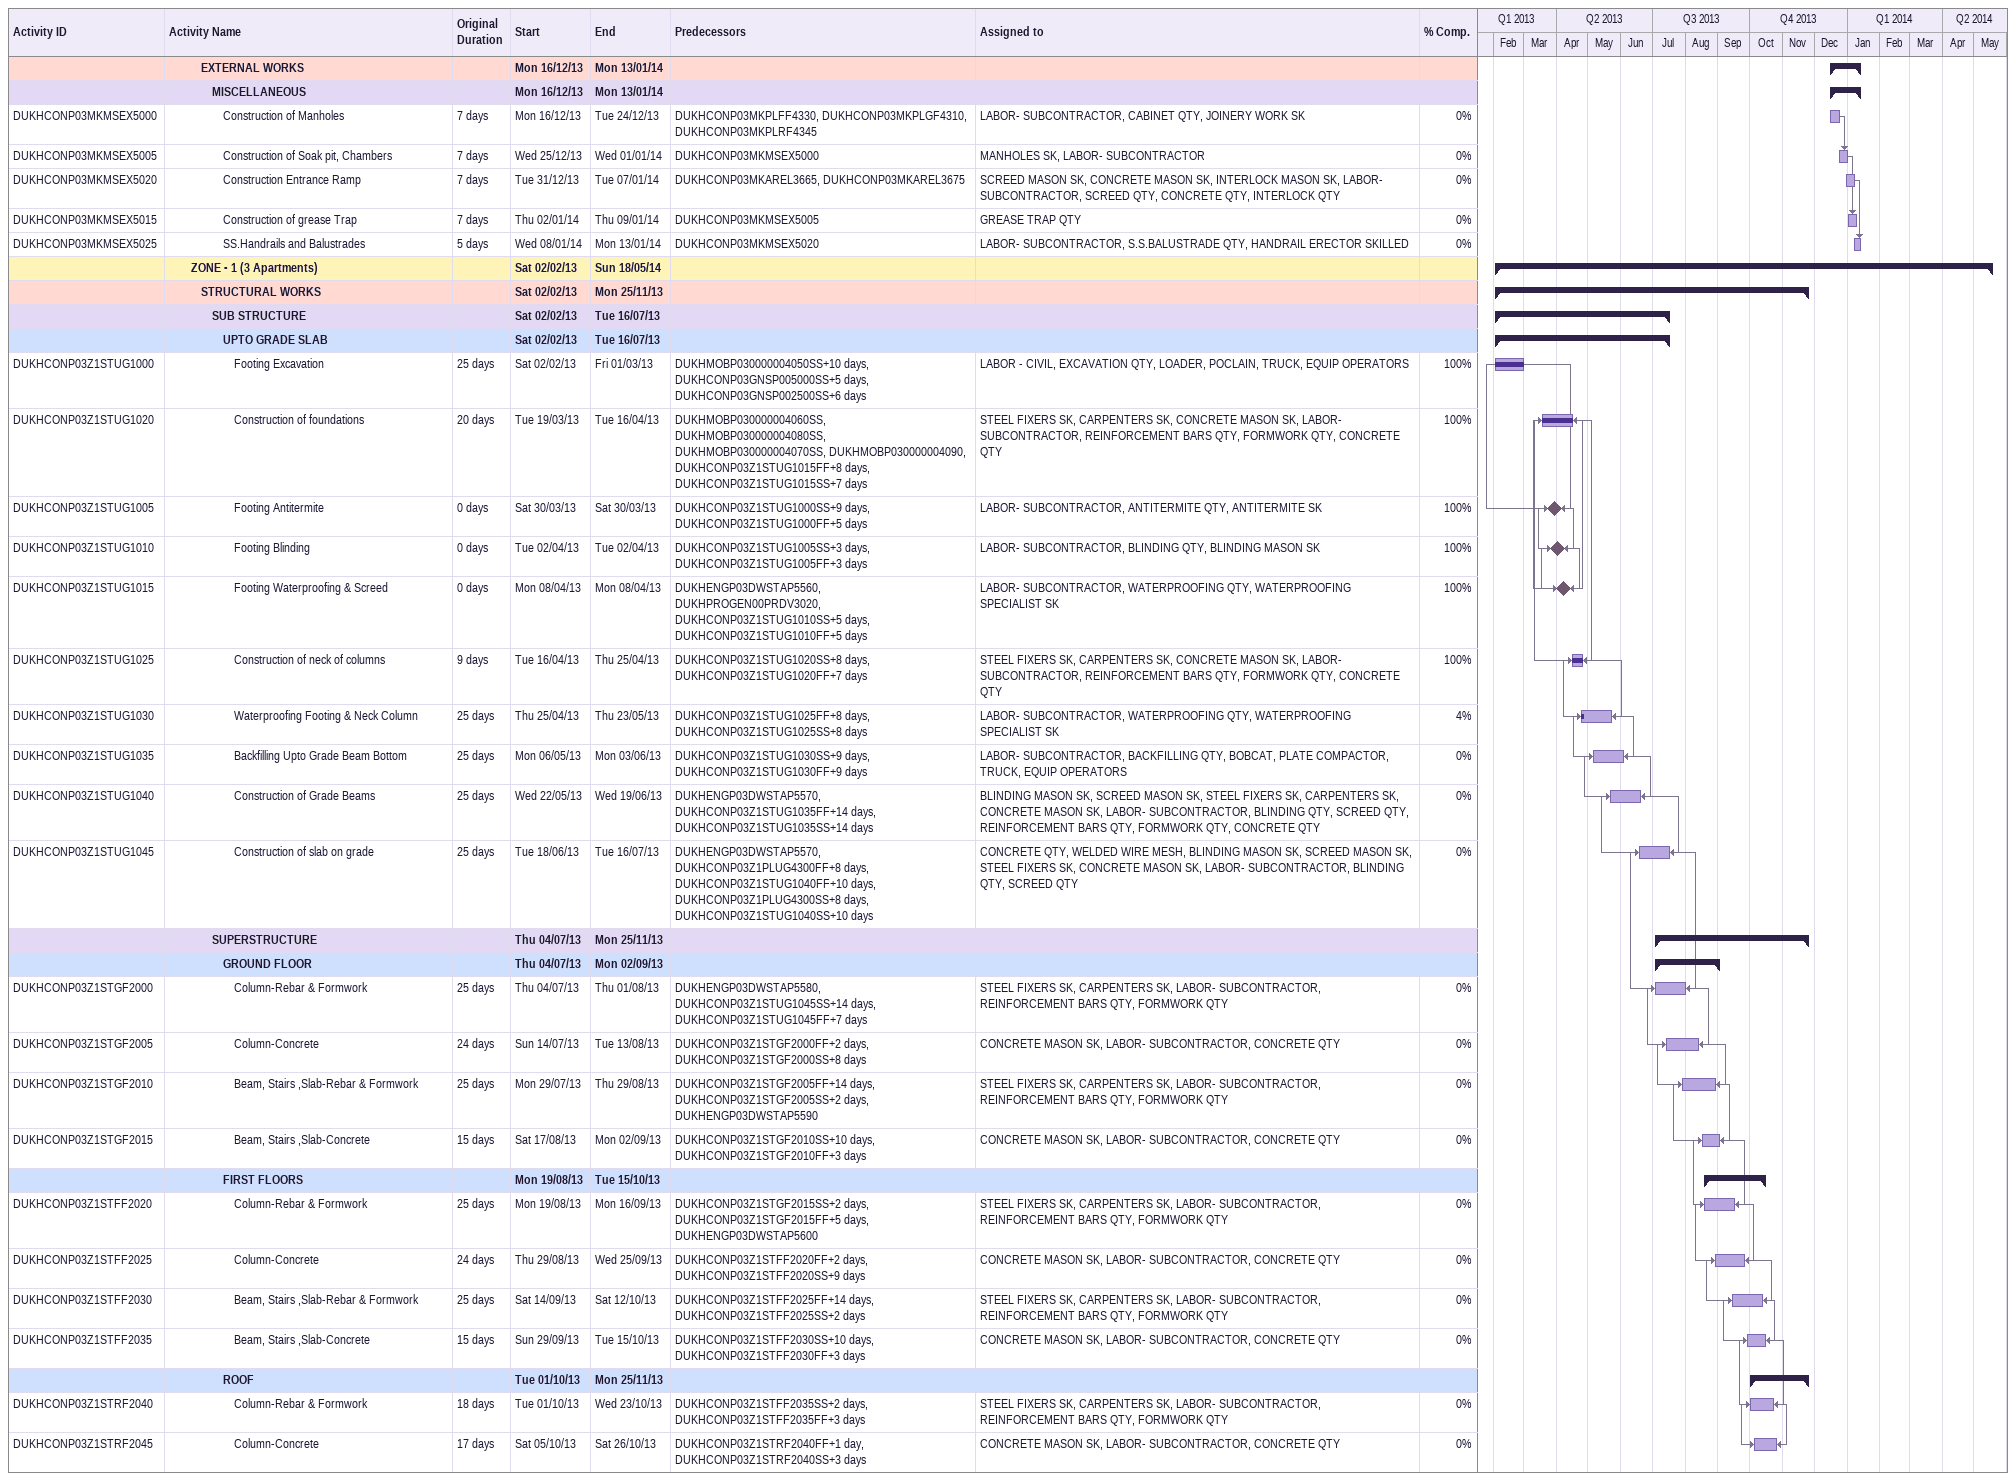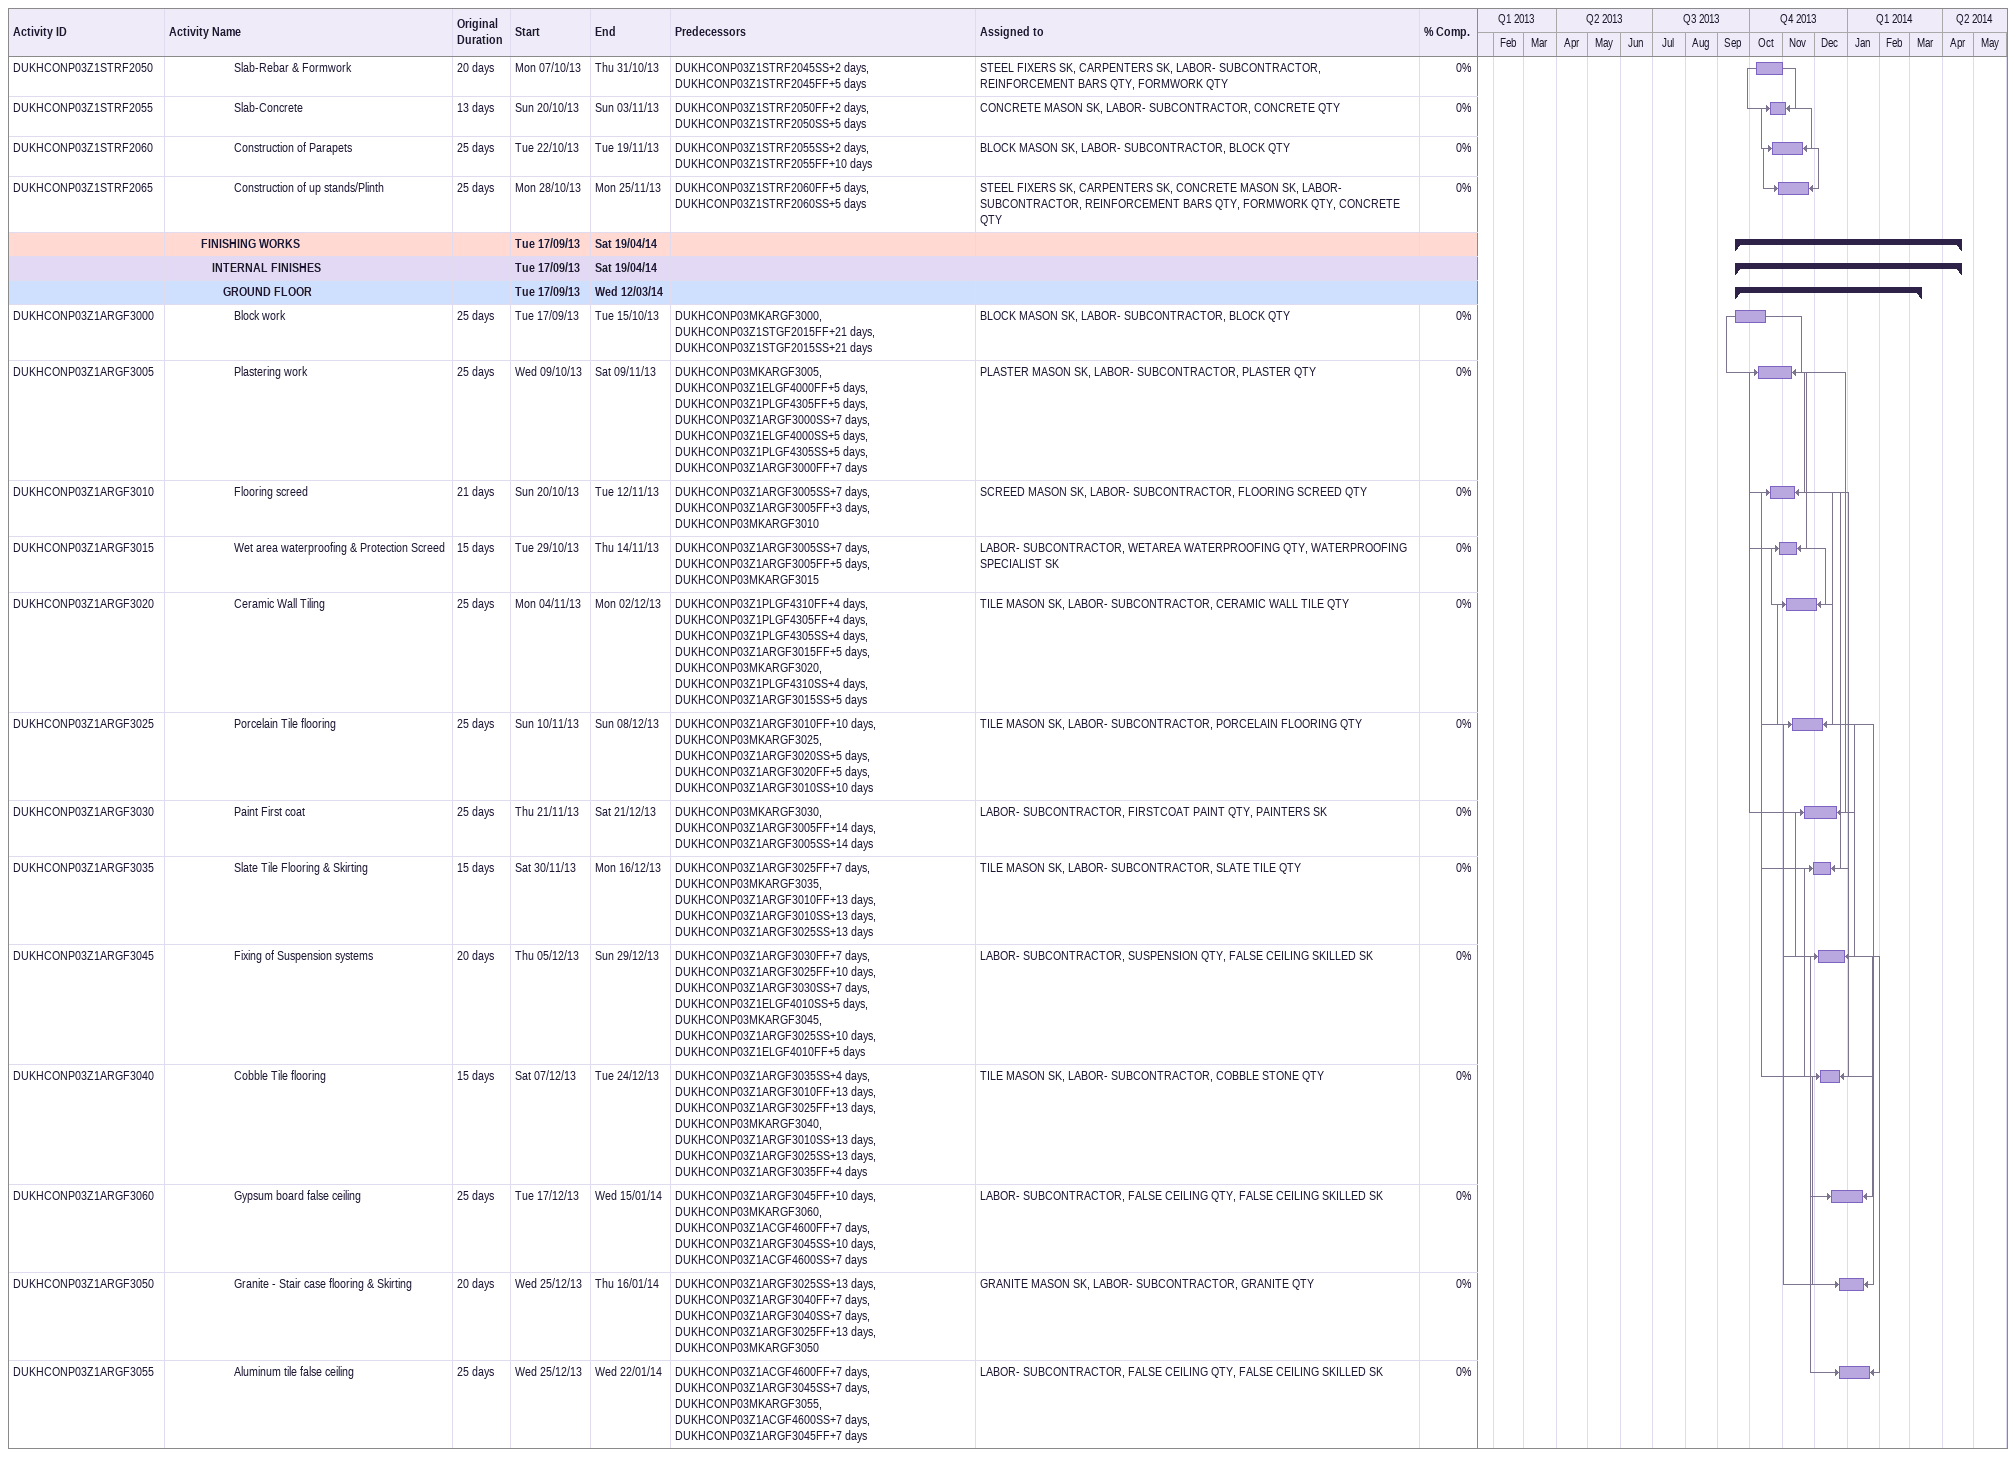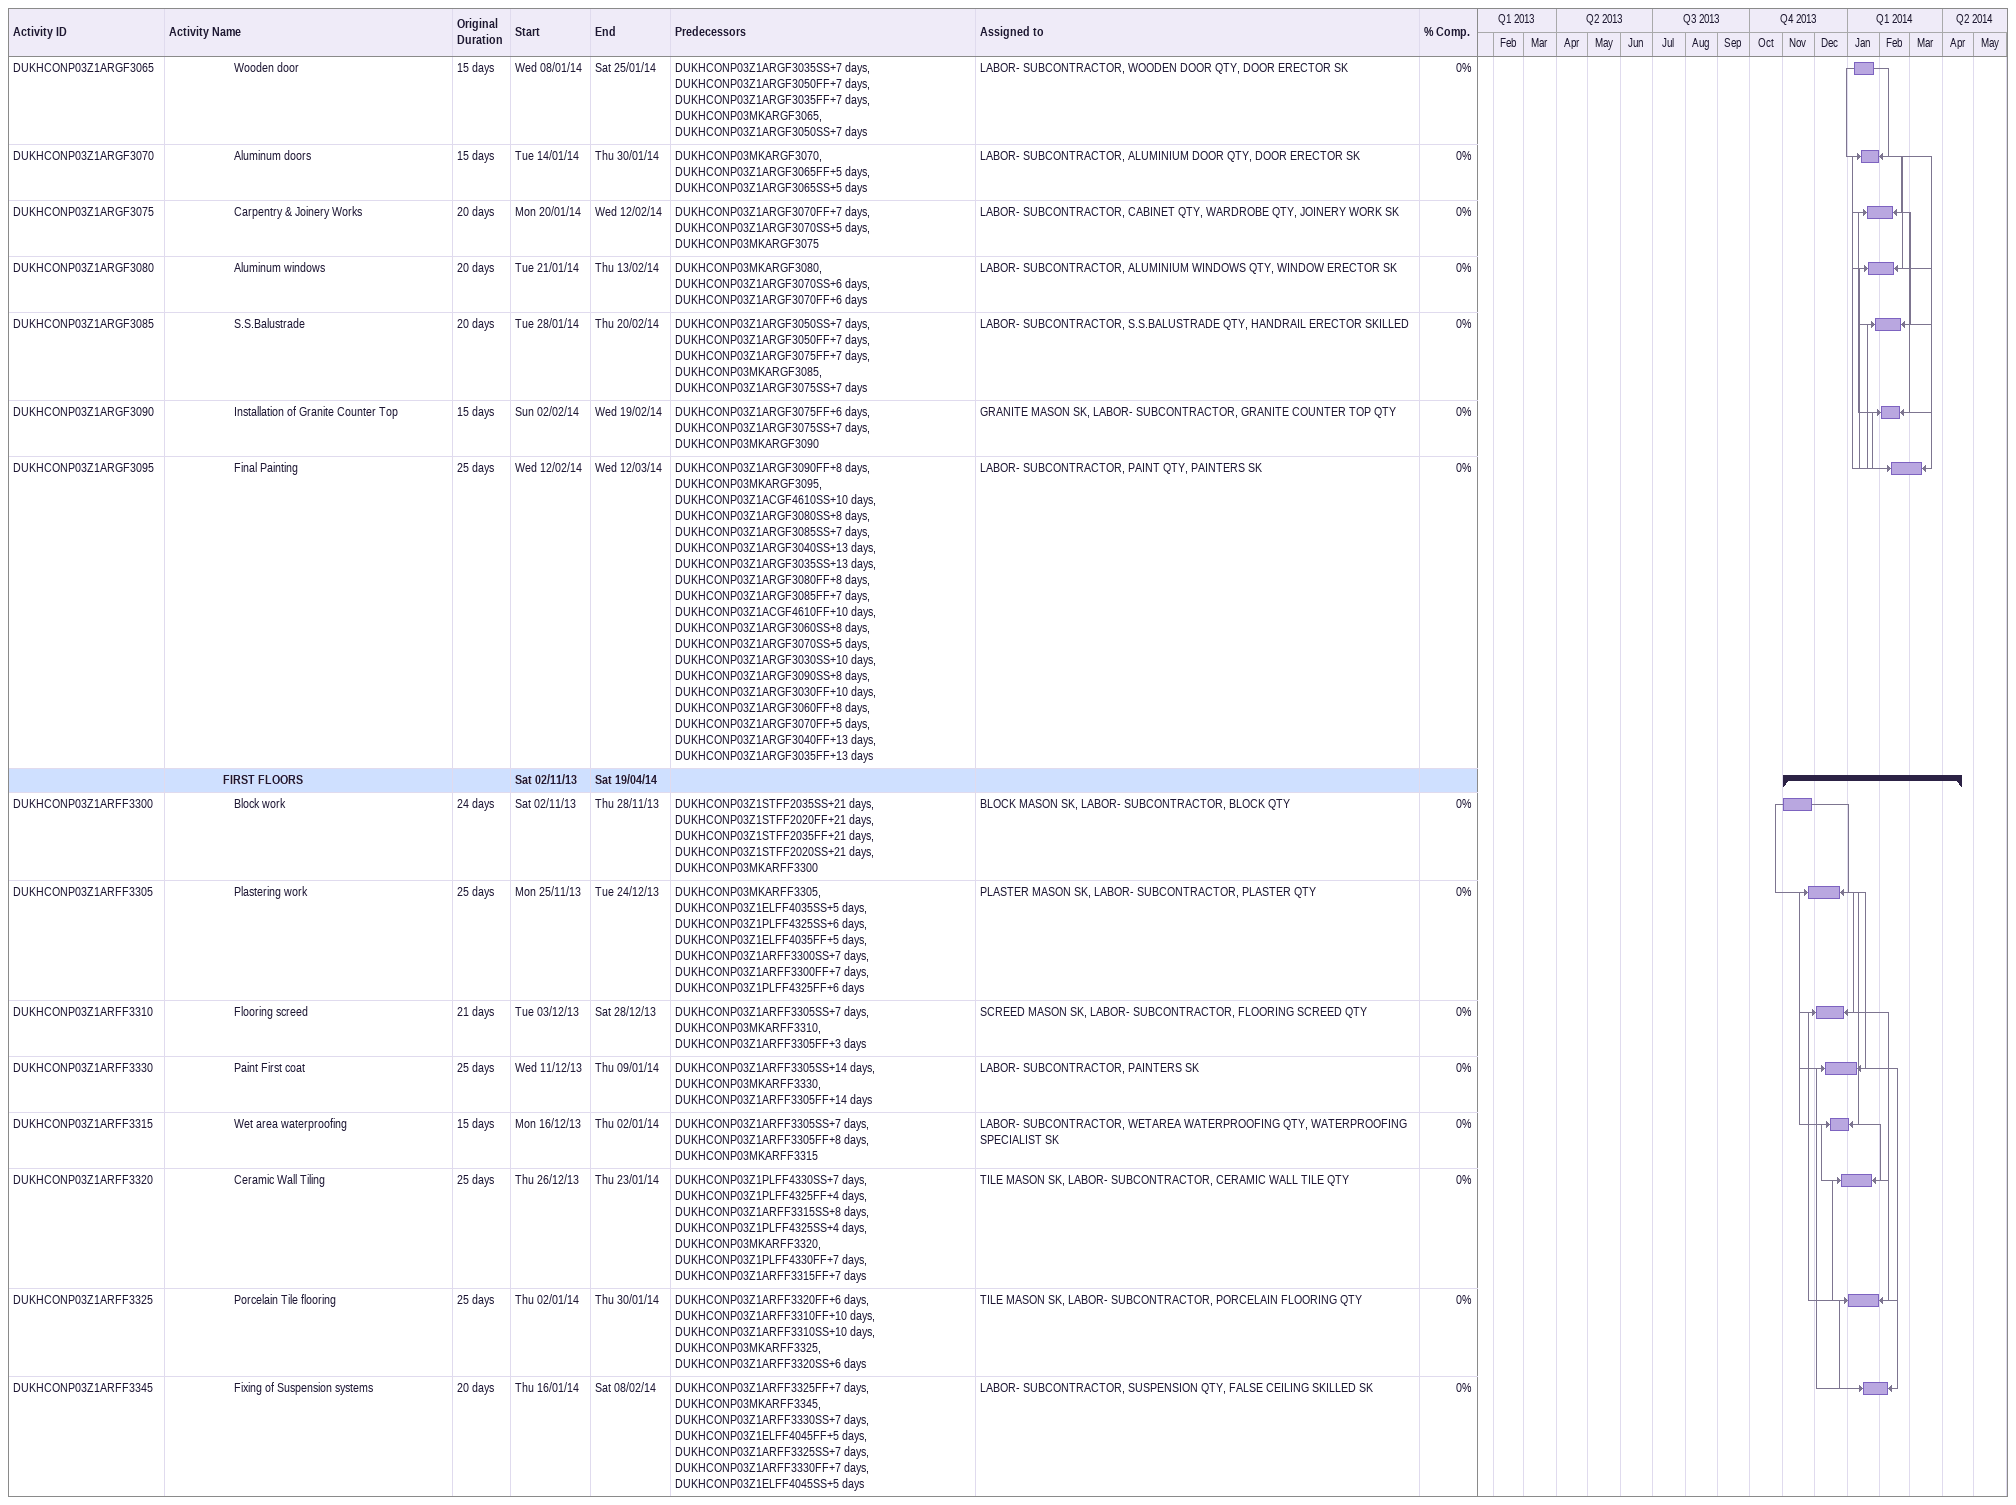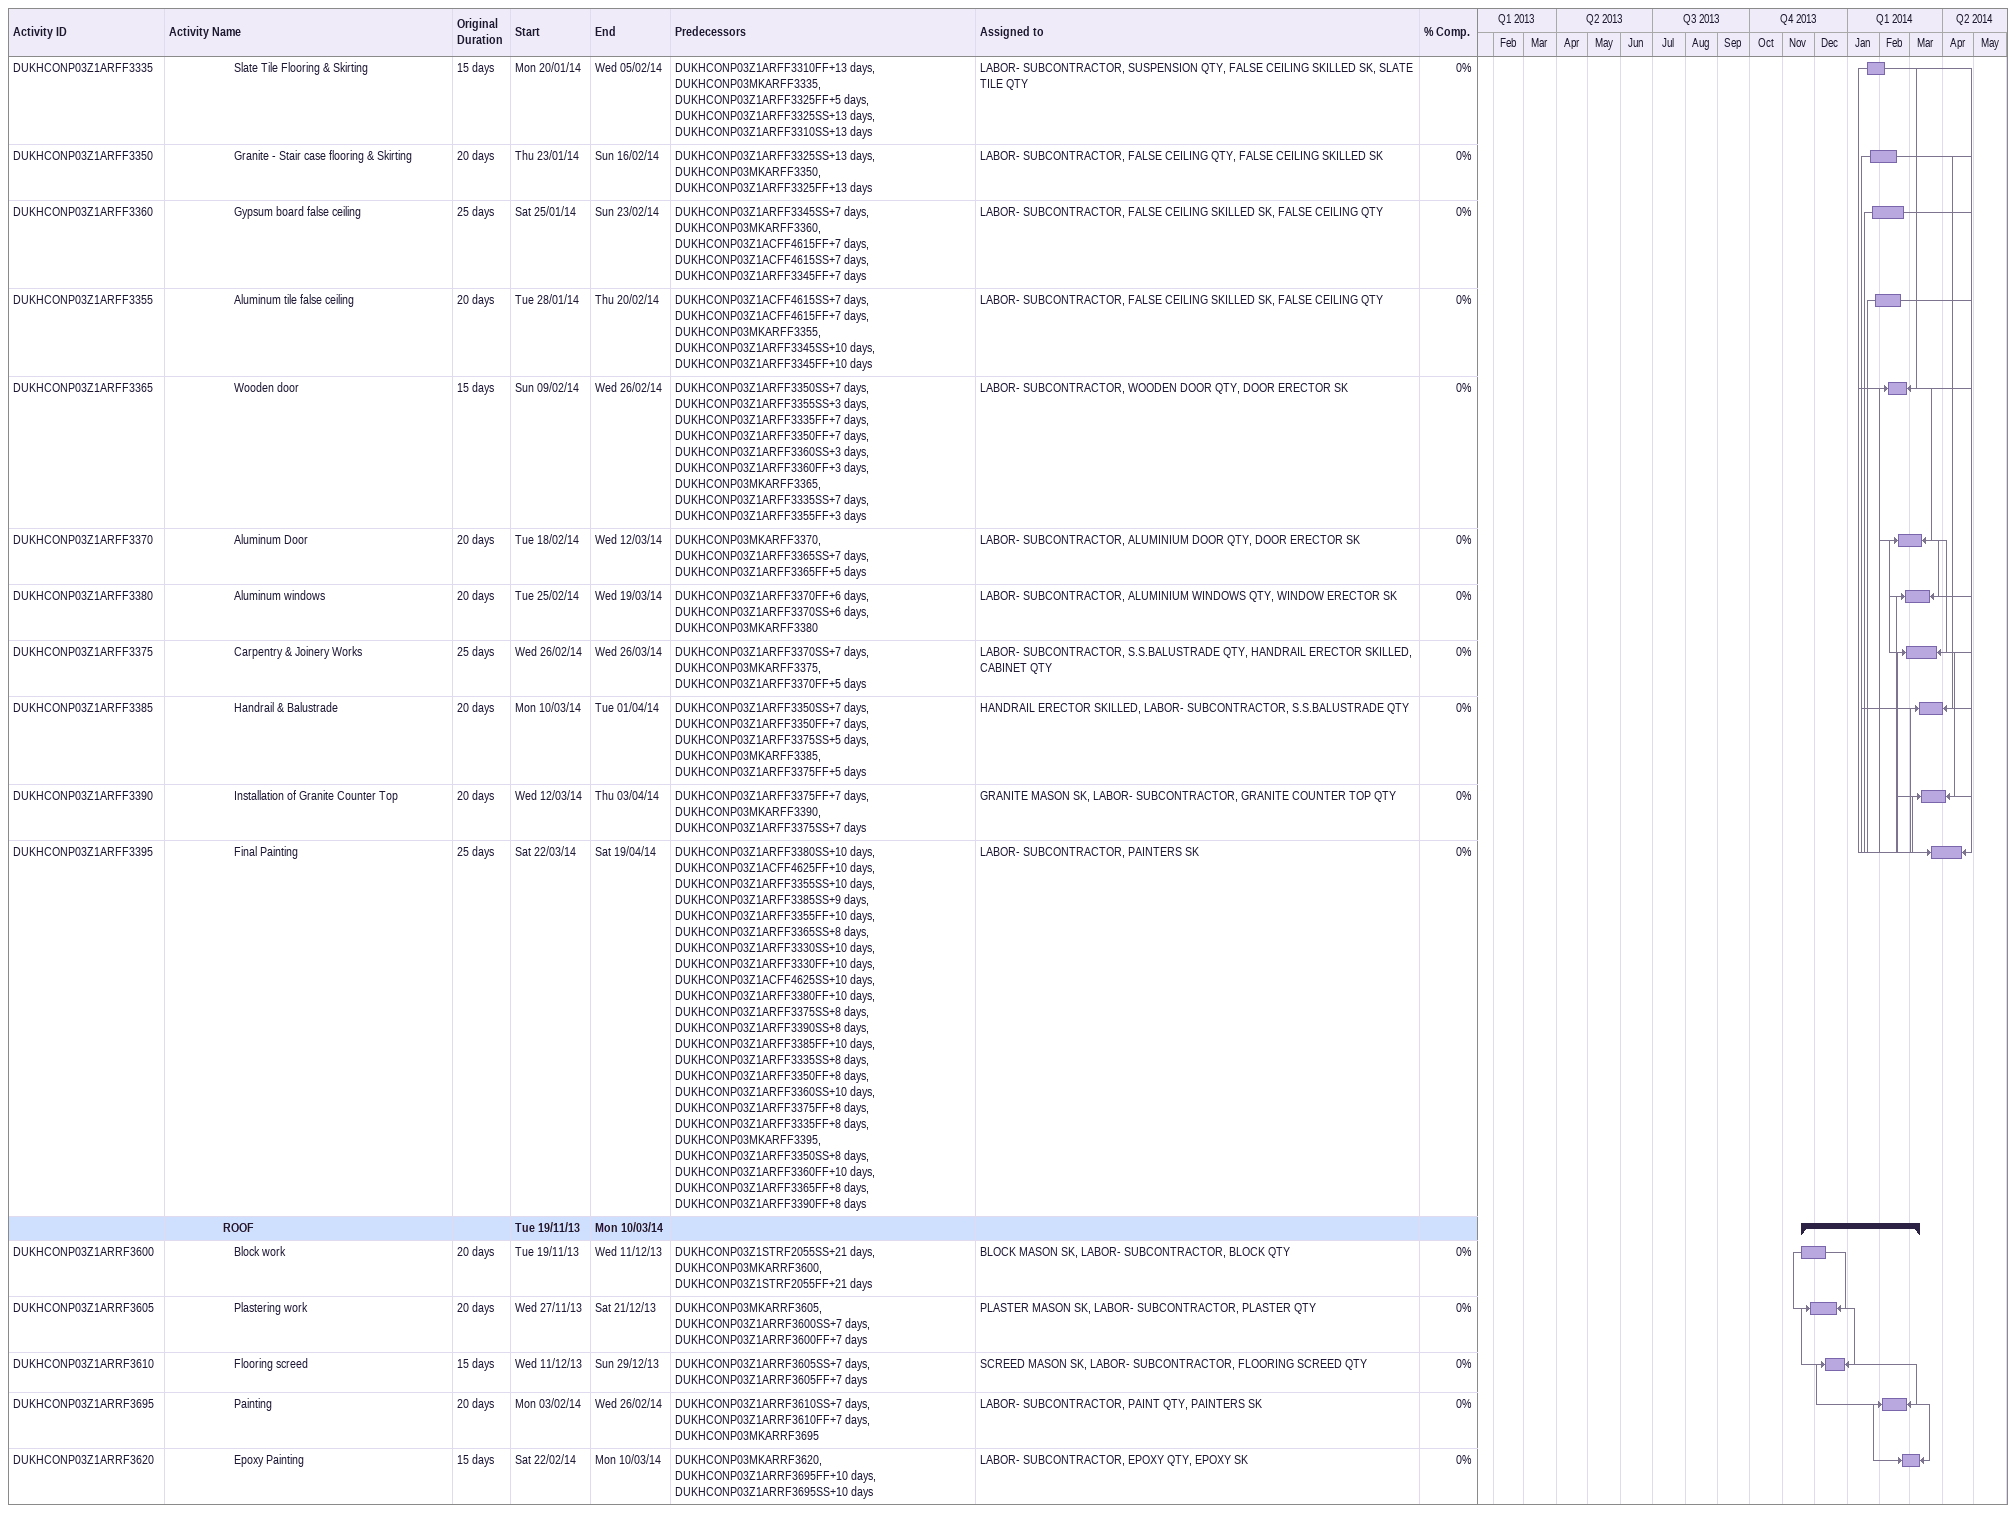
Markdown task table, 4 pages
| ID | Level | Task | Original duration | Start | Finish | Predecessors | Resources | % complete |
|---|---|---|---|---|---|---|---|---|
|  | 4 | **EXTERNAL WORKS** |  | 2013-12-16 | 2014-01-13 |  |  |  |
|  | 5 | **MISCELLANEOUS** |  | 2013-12-16 | 2014-01-13 |  |  |  |
| DUKHCONP03MKMSEX5000 | 6 | Construction of Manholes | 7d | 2013-12-16 | 2013-12-24 | DUKHCONP03MKPLFF4330, DUKHCONP03MKPLGF4310, DUKHCONP03MKPLRF4345 | LABOR- SUBCONTRACTOR, CABINET QTY, JOINERY WORK SK | 0 |
| DUKHCONP03MKMSEX5005 | 6 | Construction of Soak pit, Chambers | 7d | 2013-12-25 | 2014-01-01 | DUKHCONP03MKMSEX5000 | MANHOLES SK, LABOR- SUBCONTRACTOR | 0 |
| DUKHCONP03MKMSEX5020 | 6 | Construction Entrance Ramp | 7d | 2013-12-31 | 2014-01-07 | DUKHCONP03MKAREL3665, DUKHCONP03MKAREL3675 | SCREED MASON SK, CONCRETE MASON SK, INTERLOCK MASON SK, LABOR- SUBCONTRACTOR, SCREED QTY, CONCRETE QTY, INTERLOCK QTY | 0 |
| DUKHCONP03MKMSEX5015 | 6 | Construction of grease Trap | 7d | 2014-01-02 | 2014-01-09 | DUKHCONP03MKMSEX5005 | GREASE TRAP QTY | 0 |
| DUKHCONP03MKMSEX5025 | 6 | SS.Handrails and Balustrades | 5d | 2014-01-08 | 2014-01-13 | DUKHCONP03MKMSEX5020 | LABOR- SUBCONTRACTOR, S.S.BALUSTRADE QTY, HANDRAIL ERECTOR SKILLED | 0 |
|  | 3 | **ZONE - 1 (3 Apartments)** |  | 2013-02-02 | 2014-05-18 |  |  |  |
|  | 4 | **STRUCTURAL WORKS** |  | 2013-02-02 | 2013-11-25 |  |  |  |
|  | 5 | **SUB STRUCTURE** |  | 2013-02-02 | 2013-07-16 |  |  |  |
|  | 6 | **UPTO GRADE SLAB** |  | 2013-02-02 | 2013-07-16 |  |  |  |
| DUKHCONP03Z1STUG1000 | 7 | Footing Excavation | 25d | 2013-02-02 | 2013-03-01 | DUKHMOBP030000004050SS+10d, DUKHCONP03GNSP005000SS+5d, DUKHCONP03GNSP002500SS+6d | LABOR - CIVIL, EXCAVATION QTY, LOADER, POCLAIN, TRUCK, EQUIP OPERATORS | 100 |
| DUKHCONP03Z1STUG1020 | 7 | Construction of foundations | 20d | 2013-03-19 | 2013-04-16 | DUKHMOBP030000004060SS, DUKHMOBP030000004080SS, DUKHMOBP030000004070SS, DUKHMOBP030000004090, DUKHCONP03Z1STUG1015FF+8d, DUKHCONP03Z1STUG1015SS+7d | STEEL FIXERS SK, CARPENTERS SK, CONCRETE MASON SK, LABOR- SUBCONTRACTOR, REINFORCEMENT BARS QTY, FORMWORK QTY, CONCRETE QTY | 100 |
| DUKHCONP03Z1STUG1005 | 7 | Footing Antitermite | 0d | 2013-03-30 | 2013-03-30 | DUKHCONP03Z1STUG1000SS+9d, DUKHCONP03Z1STUG1000FF+5d | LABOR- SUBCONTRACTOR, ANTITERMITE QTY, ANTITERMITE SK | 100 |
| DUKHCONP03Z1STUG1010 | 7 | Footing Blinding | 0d | 2013-04-02 | 2013-04-02 | DUKHCONP03Z1STUG1005SS+3d, DUKHCONP03Z1STUG1005FF+3d | LABOR- SUBCONTRACTOR, BLINDING QTY, BLINDING MASON SK | 100 |
| DUKHCONP03Z1STUG1015 | 7 | Footing Waterproofing & Screed | 0d | 2013-04-08 | 2013-04-08 | DUKHENGP03DWSTAP5560, DUKHPROGEN00PRDV3020, DUKHCONP03Z1STUG1010SS+5d, DUKHCONP03Z1STUG1010FF+5d | LABOR- SUBCONTRACTOR, WATERPROOFING QTY, WATERPROOFING SPECIALIST SK | 100 |
| DUKHCONP03Z1STUG1025 | 7 | Construction of neck of columns | 9d | 2013-04-16 | 2013-04-25 | DUKHCONP03Z1STUG1020SS+8d, DUKHCONP03Z1STUG1020FF+7d | STEEL FIXERS SK, CARPENTERS SK, CONCRETE MASON SK, LABOR- SUBCONTRACTOR, REINFORCEMENT BARS QTY, FORMWORK QTY, CONCRETE QTY | 100 |
| DUKHCONP03Z1STUG1030 | 7 | Waterproofing Footing & Neck Column | 25d | 2013-04-25 | 2013-05-23 | DUKHCONP03Z1STUG1025FF+8d, DUKHCONP03Z1STUG1025SS+8d | LABOR- SUBCONTRACTOR, WATERPROOFING QTY, WATERPROOFING SPECIALIST SK | 4 |
| DUKHCONP03Z1STUG1035 | 7 | Backfilling Upto Grade Beam Bottom | 25d | 2013-05-06 | 2013-06-03 | DUKHCONP03Z1STUG1030SS+9d, DUKHCONP03Z1STUG1030FF+9d | LABOR- SUBCONTRACTOR, BACKFILLING QTY, BOBCAT, PLATE COMPACTOR, TRUCK, EQUIP OPERATORS | 0 |
| DUKHCONP03Z1STUG1040 | 7 | Construction of Grade Beams | 25d | 2013-05-22 | 2013-06-19 | DUKHENGP03DWSTAP5570, DUKHCONP03Z1STUG1035FF+14d, DUKHCONP03Z1STUG1035SS+14d | BLINDING MASON SK, SCREED MASON SK, STEEL FIXERS SK, CARPENTERS SK, CONCRETE MASON SK, LABOR- SUBCONTRACTOR, BLINDING QTY, SCREED QTY, REINFORCEMENT BARS QTY, FORMWORK QTY, CONCRETE QTY | 0 |
| DUKHCONP03Z1STUG1045 | 7 | Construction of slab on grade | 25d | 2013-06-18 | 2013-07-16 | DUKHENGP03DWSTAP5570, DUKHCONP03Z1PLUG4300FF+8d, DUKHCONP03Z1STUG1040FF+10d, DUKHCONP03Z1PLUG4300SS+8d, DUKHCONP03Z1STUG1040SS+10d | CONCRETE QTY, WELDED WIRE MESH, BLINDING MASON SK, SCREED MASON SK, STEEL FIXERS SK, CONCRETE MASON SK, LABOR- SUBCONTRACTOR, BLINDING QTY, SCREED QTY | 0 |
|  | 5 | **SUPERSTRUCTURE** |  | 2013-07-04 | 2013-11-25 |  |  |  |
|  | 6 | **GROUND FLOOR** |  | 2013-07-04 | 2013-09-02 |  |  |  |
| DUKHCONP03Z1STGF2000 | 7 | Column-Rebar & Formwork | 25d | 2013-07-04 | 2013-08-01 | DUKHENGP03DWSTAP5580, DUKHCONP03Z1STUG1045SS+14d, DUKHCONP03Z1STUG1045FF+7d | STEEL FIXERS SK, CARPENTERS SK, LABOR- SUBCONTRACTOR, REINFORCEMENT BARS QTY, FORMWORK QTY | 0 |
| DUKHCONP03Z1STGF2005 | 7 | Column-Concrete | 24d | 2013-07-14 | 2013-08-13 | DUKHCONP03Z1STGF2000FF+2d, DUKHCONP03Z1STGF2000SS+8d | CONCRETE MASON SK, LABOR- SUBCONTRACTOR, CONCRETE QTY | 0 |
| DUKHCONP03Z1STGF2010 | 7 | Beam, Stairs ,Slab-Rebar & Formwork | 25d | 2013-07-29 | 2013-08-29 | DUKHCONP03Z1STGF2005FF+14d, DUKHCONP03Z1STGF2005SS+2d, DUKHENGP03DWSTAP5590 | STEEL FIXERS SK, CARPENTERS SK, LABOR- SUBCONTRACTOR, REINFORCEMENT BARS QTY, FORMWORK QTY | 0 |
| DUKHCONP03Z1STGF2015 | 7 | Beam, Stairs ,Slab-Concrete | 15d | 2013-08-17 | 2013-09-02 | DUKHCONP03Z1STGF2010SS+10d, DUKHCONP03Z1STGF2010FF+3d | CONCRETE MASON SK, LABOR- SUBCONTRACTOR, CONCRETE QTY | 0 |
|  | 6 | **FIRST FLOORS** |  | 2013-08-19 | 2013-10-15 |  |  |  |
| DUKHCONP03Z1STFF2020 | 7 | Column-Rebar & Formwork | 25d | 2013-08-19 | 2013-09-16 | DUKHCONP03Z1STGF2015SS+2d, DUKHCONP03Z1STGF2015FF+5d, DUKHENGP03DWSTAP5600 | STEEL FIXERS SK, CARPENTERS SK, LABOR- SUBCONTRACTOR, REINFORCEMENT BARS QTY, FORMWORK QTY | 0 |
| DUKHCONP03Z1STFF2025 | 7 | Column-Concrete | 24d | 2013-08-29 | 2013-09-25 | DUKHCONP03Z1STFF2020FF+2d, DUKHCONP03Z1STFF2020SS+9d | CONCRETE MASON SK, LABOR- SUBCONTRACTOR, CONCRETE QTY | 0 |
| DUKHCONP03Z1STFF2030 | 7 | Beam, Stairs ,Slab-Rebar & Formwork | 25d | 2013-09-14 | 2013-10-12 | DUKHCONP03Z1STFF2025FF+14d, DUKHCONP03Z1STFF2025SS+2d | STEEL FIXERS SK, CARPENTERS SK, LABOR- SUBCONTRACTOR, REINFORCEMENT BARS QTY, FORMWORK QTY | 0 |
| DUKHCONP03Z1STFF2035 | 7 | Beam, Stairs ,Slab-Concrete | 15d | 2013-09-29 | 2013-10-15 | DUKHCONP03Z1STFF2030SS+10d, DUKHCONP03Z1STFF2030FF+3d | CONCRETE MASON SK, LABOR- SUBCONTRACTOR, CONCRETE QTY | 0 |
|  | 6 | **ROOF** |  | 2013-10-01 | 2013-11-25 |  |  |  |
| DUKHCONP03Z1STRF2040 | 7 | Column-Rebar & Formwork | 18d | 2013-10-01 | 2013-10-23 | DUKHCONP03Z1STFF2035SS+2d, DUKHCONP03Z1STFF2035FF+3d | STEEL FIXERS SK, CARPENTERS SK, LABOR- SUBCONTRACTOR, REINFORCEMENT BARS QTY, FORMWORK QTY | 0 |
| DUKHCONP03Z1STRF2045 | 7 | Column-Concrete | 17d | 2013-10-05 | 2013-10-26 | DUKHCONP03Z1STRF2040FF+1d, DUKHCONP03Z1STRF2040SS+3d | CONCRETE MASON SK, LABOR- SUBCONTRACTOR, CONCRETE QTY | 0 |
| DUKHCONP03Z1STRF2050 | 7 | Slab-Rebar & Formwork | 20d | 2013-10-07 | 2013-10-31 | DUKHCONP03Z1STRF2045SS+2d, DUKHCONP03Z1STRF2045FF+5d | STEEL FIXERS SK, CARPENTERS SK, LABOR- SUBCONTRACTOR, REINFORCEMENT BARS QTY, FORMWORK QTY | 0 |
| DUKHCONP03Z1STRF2055 | 7 | Slab-Concrete | 13d | 2013-10-20 | 2013-11-03 | DUKHCONP03Z1STRF2050FF+2d, DUKHCONP03Z1STRF2050SS+5d | CONCRETE MASON SK, LABOR- SUBCONTRACTOR, CONCRETE QTY | 0 |
| DUKHCONP03Z1STRF2060 | 7 | Construction of Parapets | 25d | 2013-10-22 | 2013-11-19 | DUKHCONP03Z1STRF2055SS+2d, DUKHCONP03Z1STRF2055FF+10d | BLOCK MASON SK, LABOR- SUBCONTRACTOR, BLOCK QTY | 0 |
| DUKHCONP03Z1STRF2065 | 7 | Construction of up stands/Plinth | 25d | 2013-10-28 | 2013-11-25 | DUKHCONP03Z1STRF2060FF+5d, DUKHCONP03Z1STRF2060SS+5d | STEEL FIXERS SK, CARPENTERS SK, CONCRETE MASON SK, LABOR- SUBCONTRACTOR, REINFORCEMENT BARS QTY, FORMWORK QTY, CONCRETE QTY | 0 |
|  | 4 | **FINISHING WORKS** |  | 2013-09-17 | 2014-04-19 |  |  |  |
|  | 5 | **INTERNAL FINISHES** |  | 2013-09-17 | 2014-04-19 |  |  |  |
|  | 6 | **GROUND FLOOR** |  | 2013-09-17 | 2014-03-12 |  |  |  |
| DUKHCONP03Z1ARGF3000 | 7 | Block work | 25d | 2013-09-17 | 2013-10-15 | DUKHCONP03MKARGF3000, DUKHCONP03Z1STGF2015FF+21d, DUKHCONP03Z1STGF2015SS+21d | BLOCK MASON SK, LABOR- SUBCONTRACTOR, BLOCK QTY | 0 |
| DUKHCONP03Z1ARGF3005 | 7 | Plastering work | 25d | 2013-10-09 | 2013-11-09 | DUKHCONP03MKARGF3005, DUKHCONP03Z1ELGF4000FF+5d, DUKHCONP03Z1PLGF4305FF+5d, DUKHCONP03Z1ARGF3000SS+7d, DUKHCONP03Z1ELGF4000SS+5d, DUKHCONP03Z1PLGF4305SS+5d, DUKHCONP03Z1ARGF3000FF+7d | PLASTER MASON SK, LABOR- SUBCONTRACTOR, PLASTER QTY | 0 |
| DUKHCONP03Z1ARGF3010 | 7 | Flooring screed | 21d | 2013-10-20 | 2013-11-12 | DUKHCONP03Z1ARGF3005SS+7d, DUKHCONP03Z1ARGF3005FF+3d, DUKHCONP03MKARGF3010 | SCREED MASON SK, LABOR- SUBCONTRACTOR, FLOORING SCREED QTY | 0 |
| DUKHCONP03Z1ARGF3015 | 7 | Wet area waterproofing & Protection Screed | 15d | 2013-10-29 | 2013-11-14 | DUKHCONP03Z1ARGF3005SS+7d, DUKHCONP03Z1ARGF3005FF+5d, DUKHCONP03MKARGF3015 | LABOR- SUBCONTRACTOR, WETAREA WATERPROOFING QTY, WATERPROOFING SPECIALIST SK | 0 |
| DUKHCONP03Z1ARGF3020 | 7 | Ceramic Wall Tiling | 25d | 2013-11-04 | 2013-12-02 | DUKHCONP03Z1PLGF4310FF+4d, DUKHCONP03Z1PLGF4305FF+4d, DUKHCONP03Z1PLGF4305SS+4d, DUKHCONP03Z1ARGF3015FF+5d, DUKHCONP03MKARGF3020, DUKHCONP03Z1PLGF4310SS+4d, DUKHCONP03Z1ARGF3015SS+5d | TILE MASON SK, LABOR- SUBCONTRACTOR, CERAMIC WALL TILE QTY | 0 |
| DUKHCONP03Z1ARGF3025 | 7 | Porcelain Tile flooring | 25d | 2013-11-10 | 2013-12-08 | DUKHCONP03Z1ARGF3010FF+10d, DUKHCONP03MKARGF3025, DUKHCONP03Z1ARGF3020SS+5d, DUKHCONP03Z1ARGF3020FF+5d, DUKHCONP03Z1ARGF3010SS+10d | TILE MASON SK, LABOR- SUBCONTRACTOR, PORCELAIN FLOORING QTY | 0 |
| DUKHCONP03Z1ARGF3030 | 7 | Paint First coat | 25d | 2013-11-21 | 2013-12-21 | DUKHCONP03MKARGF3030, DUKHCONP03Z1ARGF3005FF+14d, DUKHCONP03Z1ARGF3005SS+14d | LABOR- SUBCONTRACTOR, FIRSTCOAT PAINT QTY, PAINTERS SK | 0 |
| DUKHCONP03Z1ARGF3035 | 7 | Slate Tile Flooring & Skirting | 15d | 2013-11-30 | 2013-12-16 | DUKHCONP03Z1ARGF3025FF+7d, DUKHCONP03MKARGF3035, DUKHCONP03Z1ARGF3010FF+13d, DUKHCONP03Z1ARGF3010SS+13d, DUKHCONP03Z1ARGF3025SS+13d | TILE MASON SK, LABOR- SUBCONTRACTOR, SLATE TILE QTY | 0 |
| DUKHCONP03Z1ARGF3045 | 7 | Fixing of Suspension systems | 20d | 2013-12-05 | 2013-12-29 | DUKHCONP03Z1ARGF3030FF+7d, DUKHCONP03Z1ARGF3025FF+10d, DUKHCONP03Z1ARGF3030SS+7d, DUKHCONP03Z1ELGF4010SS+5d, DUKHCONP03MKARGF3045, DUKHCONP03Z1ARGF3025SS+10d, DUKHCONP03Z1ELGF4010FF+5d | LABOR- SUBCONTRACTOR, SUSPENSION QTY, FALSE CEILING SKILLED SK | 0 |
| DUKHCONP03Z1ARGF3040 | 7 | Cobble Tile flooring | 15d | 2013-12-07 | 2013-12-24 | DUKHCONP03Z1ARGF3035SS+4d, DUKHCONP03Z1ARGF3010FF+13d, DUKHCONP03Z1ARGF3025FF+13d, DUKHCONP03MKARGF3040, DUKHCONP03Z1ARGF3010SS+13d, DUKHCONP03Z1ARGF3025SS+13d, DUKHCONP03Z1ARGF3035FF+4d | TILE MASON SK, LABOR- SUBCONTRACTOR, COBBLE STONE QTY | 0 |
| DUKHCONP03Z1ARGF3060 | 7 | Gypsum board false ceiling | 25d | 2013-12-17 | 2014-01-15 | DUKHCONP03Z1ARGF3045FF+10d, DUKHCONP03MKARGF3060, DUKHCONP03Z1ACGF4600FF+7d, DUKHCONP03Z1ARGF3045SS+10d, DUKHCONP03Z1ACGF4600SS+7d | LABOR- SUBCONTRACTOR, FALSE CEILING QTY, FALSE CEILING SKILLED SK | 0 |
| DUKHCONP03Z1ARGF3050 | 7 | Granite - Stair case flooring & Skirting | 20d | 2013-12-25 | 2014-01-16 | DUKHCONP03Z1ARGF3025SS+13d, DUKHCONP03Z1ARGF3040FF+7d, DUKHCONP03Z1ARGF3040SS+7d, DUKHCONP03Z1ARGF3025FF+13d, DUKHCONP03MKARGF3050 | GRANITE MASON SK, LABOR- SUBCONTRACTOR, GRANITE QTY | 0 |
| DUKHCONP03Z1ARGF3055 | 7 | Aluminum tile false ceiling | 25d | 2013-12-25 | 2014-01-22 | DUKHCONP03Z1ACGF4600FF+7d, DUKHCONP03Z1ARGF3045SS+7d, DUKHCONP03MKARGF3055, DUKHCONP03Z1ACGF4600SS+7d, DUKHCONP03Z1ARGF3045FF+7d | LABOR- SUBCONTRACTOR, FALSE CEILING QTY, FALSE CEILING SKILLED SK | 0 |
| DUKHCONP03Z1ARGF3065 | 7 | Wooden door | 15d | 2014-01-08 | 2014-01-25 | DUKHCONP03Z1ARGF3035SS+7d, DUKHCONP03Z1ARGF3050FF+7d, DUKHCONP03Z1ARGF3035FF+7d, DUKHCONP03MKARGF3065, DUKHCONP03Z1ARGF3050SS+7d | LABOR- SUBCONTRACTOR, WOODEN DOOR QTY, DOOR ERECTOR SK | 0 |
| DUKHCONP03Z1ARGF3070 | 7 | Aluminum doors | 15d | 2014-01-14 | 2014-01-30 | DUKHCONP03MKARGF3070, DUKHCONP03Z1ARGF3065FF+5d, DUKHCONP03Z1ARGF3065SS+5d | LABOR- SUBCONTRACTOR, ALUMINIUM DOOR QTY, DOOR ERECTOR SK | 0 |
| DUKHCONP03Z1ARGF3075 | 7 | Carpentry & Joinery Works | 20d | 2014-01-20 | 2014-02-12 | DUKHCONP03Z1ARGF3070FF+7d, DUKHCONP03Z1ARGF3070SS+5d, DUKHCONP03MKARGF3075 | LABOR- SUBCONTRACTOR, CABINET QTY, WARDROBE QTY, JOINERY WORK SK | 0 |
| DUKHCONP03Z1ARGF3080 | 7 | Aluminum windows | 20d | 2014-01-21 | 2014-02-13 | DUKHCONP03MKARGF3080, DUKHCONP03Z1ARGF3070SS+6d, DUKHCONP03Z1ARGF3070FF+6d | LABOR- SUBCONTRACTOR, ALUMINIUM WINDOWS QTY, WINDOW ERECTOR SK | 0 |
| DUKHCONP03Z1ARGF3085 | 7 | S.S.Balustrade | 20d | 2014-01-28 | 2014-02-20 | DUKHCONP03Z1ARGF3050SS+7d, DUKHCONP03Z1ARGF3050FF+7d, DUKHCONP03Z1ARGF3075FF+7d, DUKHCONP03MKARGF3085, DUKHCONP03Z1ARGF3075SS+7d | LABOR- SUBCONTRACTOR, S.S.BALUSTRADE QTY, HANDRAIL ERECTOR SKILLED | 0 |
| DUKHCONP03Z1ARGF3090 | 7 | Installation of Granite Counter Top | 15d | 2014-02-02 | 2014-02-19 | DUKHCONP03Z1ARGF3075FF+6d, DUKHCONP03Z1ARGF3075SS+7d, DUKHCONP03MKARGF3090 | GRANITE MASON SK, LABOR- SUBCONTRACTOR, GRANITE COUNTER TOP QTY | 0 |
| DUKHCONP03Z1ARGF3095 | 7 | Final Painting | 25d | 2014-02-12 | 2014-03-12 | DUKHCONP03Z1ARGF3090FF+8d, DUKHCONP03MKARGF3095, DUKHCONP03Z1ACGF4610SS+10d, DUKHCONP03Z1ARGF3080SS+8d, DUKHCONP03Z1ARGF3085SS+7d, DUKHCONP03Z1ARGF3040SS+13d, DUKHCONP03Z1ARGF3035SS+13d, DUKHCONP03Z1ARGF3080FF+8d, DUKHCONP03Z1ARGF3085FF+7d, DUKHCONP03Z1ACGF4610FF+10d, DUKHCONP03Z1ARGF3060SS+8d, DUKHCONP03Z1ARGF3070SS+5d, DUKHCONP03Z1ARGF3030SS+10d, DUKHCONP03Z1ARGF3090SS+8d, DUKHCONP03Z1ARGF3030FF+10d, DUKHCONP03Z1ARGF3060FF+8d, DUKHCONP03Z1ARGF3070FF+5d, DUKHCONP03Z1ARGF3040FF+13d, DUKHCONP03Z1ARGF3035FF+13d | LABOR- SUBCONTRACTOR, PAINT QTY, PAINTERS SK | 0 |
|  | 6 | **FIRST FLOORS** |  | 2013-11-02 | 2014-04-19 |  |  |  |
| DUKHCONP03Z1ARFF3300 | 7 | Block work | 24d | 2013-11-02 | 2013-11-28 | DUKHCONP03Z1STFF2035SS+21d, DUKHCONP03Z1STFF2020FF+21d, DUKHCONP03Z1STFF2035FF+21d, DUKHCONP03Z1STFF2020SS+21d, DUKHCONP03MKARFF3300 | BLOCK MASON SK, LABOR- SUBCONTRACTOR, BLOCK QTY | 0 |
| DUKHCONP03Z1ARFF3305 | 7 | Plastering work | 25d | 2013-11-25 | 2013-12-24 | DUKHCONP03MKARFF3305, DUKHCONP03Z1ELFF4035SS+5d, DUKHCONP03Z1PLFF4325SS+6d, DUKHCONP03Z1ELFF4035FF+5d, DUKHCONP03Z1ARFF3300SS+7d, DUKHCONP03Z1ARFF3300FF+7d, DUKHCONP03Z1PLFF4325FF+6d | PLASTER MASON SK, LABOR- SUBCONTRACTOR, PLASTER QTY | 0 |
| DUKHCONP03Z1ARFF3310 | 7 | Flooring screed | 21d | 2013-12-03 | 2013-12-28 | DUKHCONP03Z1ARFF3305SS+7d, DUKHCONP03MKARFF3310, DUKHCONP03Z1ARFF3305FF+3d | SCREED MASON SK, LABOR- SUBCONTRACTOR, FLOORING SCREED QTY | 0 |
| DUKHCONP03Z1ARFF3330 | 7 | Paint First coat | 25d | 2013-12-11 | 2014-01-09 | DUKHCONP03Z1ARFF3305SS+14d, DUKHCONP03MKARFF3330, DUKHCONP03Z1ARFF3305FF+14d | LABOR- SUBCONTRACTOR, PAINTERS SK | 0 |
| DUKHCONP03Z1ARFF3315 | 7 | Wet area waterproofing | 15d | 2013-12-16 | 2014-01-02 | DUKHCONP03Z1ARFF3305SS+7d, DUKHCONP03Z1ARFF3305FF+8d, DUKHCONP03MKARFF3315 | LABOR- SUBCONTRACTOR, WETAREA WATERPROOFING QTY, WATERPROOFING SPECIALIST SK | 0 |
| DUKHCONP03Z1ARFF3320 | 7 | Ceramic Wall Tiling | 25d | 2013-12-26 | 2014-01-23 | DUKHCONP03Z1PLFF4330SS+7d, DUKHCONP03Z1PLFF4325FF+4d, DUKHCONP03Z1ARFF3315SS+8d, DUKHCONP03Z1PLFF4325SS+4d, DUKHCONP03MKARFF3320, DUKHCONP03Z1PLFF4330FF+7d, DUKHCONP03Z1ARFF3315FF+7d | TILE MASON SK, LABOR- SUBCONTRACTOR, CERAMIC WALL TILE QTY | 0 |
| DUKHCONP03Z1ARFF3325 | 7 | Porcelain Tile flooring | 25d | 2014-01-02 | 2014-01-30 | DUKHCONP03Z1ARFF3320FF+6d, DUKHCONP03Z1ARFF3310FF+10d, DUKHCONP03Z1ARFF3310SS+10d, DUKHCONP03MKARFF3325, DUKHCONP03Z1ARFF3320SS+6d | TILE MASON SK, LABOR- SUBCONTRACTOR, PORCELAIN FLOORING QTY | 0 |
| DUKHCONP03Z1ARFF3345 | 7 | Fixing of Suspension systems | 20d | 2014-01-16 | 2014-02-08 | DUKHCONP03Z1ARFF3325FF+7d, DUKHCONP03MKARFF3345, DUKHCONP03Z1ARFF3330SS+7d, DUKHCONP03Z1ELFF4045FF+5d, DUKHCONP03Z1ARFF3325SS+7d, DUKHCONP03Z1ARFF3330FF+7d, DUKHCONP03Z1ELFF4045SS+5d | LABOR- SUBCONTRACTOR, SUSPENSION QTY, FALSE CEILING SKILLED SK | 0 |
| DUKHCONP03Z1ARFF3335 | 7 | Slate Tile Flooring & Skirting | 15d | 2014-01-20 | 2014-02-05 | DUKHCONP03Z1ARFF3310FF+13d, DUKHCONP03MKARFF3335, DUKHCONP03Z1ARFF3325FF+5d, DUKHCONP03Z1ARFF3325SS+13d, DUKHCONP03Z1ARFF3310SS+13d | LABOR- SUBCONTRACTOR, SUSPENSION QTY, FALSE CEILING SKILLED SK, SLATE TILE QTY | 0 |
| DUKHCONP03Z1ARFF3350 | 7 | Granite - Stair case flooring & Skirting | 20d | 2014-01-23 | 2014-02-16 | DUKHCONP03Z1ARFF3325SS+13d, DUKHCONP03MKARFF3350, DUKHCONP03Z1ARFF3325FF+13d | LABOR- SUBCONTRACTOR, FALSE CEILING QTY, FALSE CEILING SKILLED SK | 0 |
| DUKHCONP03Z1ARFF3360 | 7 | Gypsum board false ceiling | 25d | 2014-01-25 | 2014-02-23 | DUKHCONP03Z1ARFF3345SS+7d, DUKHCONP03MKARFF3360, DUKHCONP03Z1ACFF4615FF+7d, DUKHCONP03Z1ACFF4615SS+7d, DUKHCONP03Z1ARFF3345FF+7d | LABOR- SUBCONTRACTOR, FALSE CEILING SKILLED SK, FALSE CEILING QTY | 0 |
| DUKHCONP03Z1ARFF3355 | 7 | Aluminum tile false ceiling | 20d | 2014-01-28 | 2014-02-20 | DUKHCONP03Z1ACFF4615SS+7d, DUKHCONP03Z1ACFF4615FF+7d, DUKHCONP03MKARFF3355, DUKHCONP03Z1ARFF3345SS+10d, DUKHCONP03Z1ARFF3345FF+10d | LABOR- SUBCONTRACTOR, FALSE CEILING SKILLED SK, FALSE CEILING QTY | 0 |
| DUKHCONP03Z1ARFF3365 | 7 | Wooden door | 15d | 2014-02-09 | 2014-02-26 | DUKHCONP03Z1ARFF3350SS+7d, DUKHCONP03Z1ARFF3355SS+3d, DUKHCONP03Z1ARFF3335FF+7d, DUKHCONP03Z1ARFF3350FF+7d, DUKHCONP03Z1ARFF3360SS+3d, DUKHCONP03Z1ARFF3360FF+3d, DUKHCONP03MKARFF3365, DUKHCONP03Z1ARFF3335SS+7d, DUKHCONP03Z1ARFF3355FF+3d | LABOR- SUBCONTRACTOR, WOODEN DOOR QTY, DOOR ERECTOR SK | 0 |
| DUKHCONP03Z1ARFF3370 | 7 | Aluminum Door | 20d | 2014-02-18 | 2014-03-12 | DUKHCONP03MKARFF3370, DUKHCONP03Z1ARFF3365SS+7d, DUKHCONP03Z1ARFF3365FF+5d | LABOR- SUBCONTRACTOR, ALUMINIUM DOOR QTY, DOOR ERECTOR SK | 0 |
| DUKHCONP03Z1ARFF3380 | 7 | Aluminum windows | 20d | 2014-02-25 | 2014-03-19 | DUKHCONP03Z1ARFF3370FF+6d, DUKHCONP03Z1ARFF3370SS+6d, DUKHCONP03MKARFF3380 | LABOR- SUBCONTRACTOR, ALUMINIUM WINDOWS QTY, WINDOW ERECTOR SK | 0 |
| DUKHCONP03Z1ARFF3375 | 7 | Carpentry & Joinery Works | 25d | 2014-02-26 | 2014-03-26 | DUKHCONP03Z1ARFF3370SS+7d, DUKHCONP03MKARFF3375, DUKHCONP03Z1ARFF3370FF+5d | LABOR- SUBCONTRACTOR, S.S.BALUSTRADE QTY, HANDRAIL ERECTOR SKILLED, CABINET QTY | 0 |
| DUKHCONP03Z1ARFF3385 | 7 | Handrail & Balustrade | 20d | 2014-03-10 | 2014-04-01 | DUKHCONP03Z1ARFF3350SS+7d, DUKHCONP03Z1ARFF3350FF+7d, DUKHCONP03Z1ARFF3375SS+5d, DUKHCONP03MKARFF3385, DUKHCONP03Z1ARFF3375FF+5d | HANDRAIL ERECTOR SKILLED, LABOR- SUBCONTRACTOR, S.S.BALUSTRADE QTY | 0 |
| DUKHCONP03Z1ARFF3390 | 7 | Installation of Granite Counter Top | 20d | 2014-03-12 | 2014-04-03 | DUKHCONP03Z1ARFF3375FF+7d, DUKHCONP03MKARFF3390, DUKHCONP03Z1ARFF3375SS+7d | GRANITE MASON SK, LABOR- SUBCONTRACTOR, GRANITE COUNTER TOP QTY | 0 |
| DUKHCONP03Z1ARFF3395 | 7 | Final Painting | 25d | 2014-03-22 | 2014-04-19 | DUKHCONP03Z1ARFF3380SS+10d, DUKHCONP03Z1ACFF4625FF+10d, DUKHCONP03Z1ARFF3355SS+10d, DUKHCONP03Z1ARFF3385SS+9d, DUKHCONP03Z1ARFF3355FF+10d, DUKHCONP03Z1ARFF3365SS+8d, DUKHCONP03Z1ARFF3330SS+10d, DUKHCONP03Z1ARFF3330FF+10d, DUKHCONP03Z1ACFF4625SS+10d, DUKHCONP03Z1ARFF3380FF+10d, DUKHCONP03Z1ARFF3375SS+8d, DUKHCONP03Z1ARFF3390SS+8d, DUKHCONP03Z1ARFF3385FF+10d, DUKHCONP03Z1ARFF3335SS+8d, DUKHCONP03Z1ARFF3350FF+8d, DUKHCONP03Z1ARFF3360SS+10d, DUKHCONP03Z1ARFF3375FF+8d, DUKHCONP03Z1ARFF3335FF+8d, DUKHCONP03MKARFF3395, DUKHCONP03Z1ARFF3350SS+8d, DUKHCONP03Z1ARFF3360FF+10d, DUKHCONP03Z1ARFF3365FF+8d, DUKHCONP03Z1ARFF3390FF+8d | LABOR- SUBCONTRACTOR, PAINTERS SK | 0 |
|  | 6 | **ROOF** |  | 2013-11-19 | 2014-03-10 |  |  |  |
| DUKHCONP03Z1ARRF3600 | 7 | Block work | 20d | 2013-11-19 | 2013-12-11 | DUKHCONP03Z1STRF2055SS+21d, DUKHCONP03MKARRF3600, DUKHCONP03Z1STRF2055FF+21d | BLOCK MASON SK, LABOR- SUBCONTRACTOR, BLOCK QTY | 0 |
| DUKHCONP03Z1ARRF3605 | 7 | Plastering work | 20d | 2013-11-27 | 2013-12-21 | DUKHCONP03MKARRF3605, DUKHCONP03Z1ARRF3600SS+7d, DUKHCONP03Z1ARRF3600FF+7d | PLASTER MASON SK, LABOR- SUBCONTRACTOR, PLASTER QTY | 0 |
| DUKHCONP03Z1ARRF3610 | 7 | Flooring screed | 15d | 2013-12-11 | 2013-12-29 | DUKHCONP03Z1ARRF3605SS+7d, DUKHCONP03Z1ARRF3605FF+7d | SCREED MASON SK, LABOR- SUBCONTRACTOR, FLOORING SCREED QTY | 0 |
| DUKHCONP03Z1ARRF3695 | 7 | Painting | 20d | 2014-02-03 | 2014-02-26 | DUKHCONP03Z1ARRF3610SS+7d, DUKHCONP03Z1ARRF3610FF+7d, DUKHCONP03MKARRF3695 | LABOR- SUBCONTRACTOR, PAINT QTY, PAINTERS SK | 0 |
| DUKHCONP03Z1ARRF3620 | 7 | Epoxy Painting | 15d | 2014-02-22 | 2014-03-10 | DUKHCONP03MKARRF3620, DUKHCONP03Z1ARRF3695FF+10d, DUKHCONP03Z1ARRF3695SS+10d | LABOR- SUBCONTRACTOR, EPOXY QTY, EPOXY SK | 0 |
